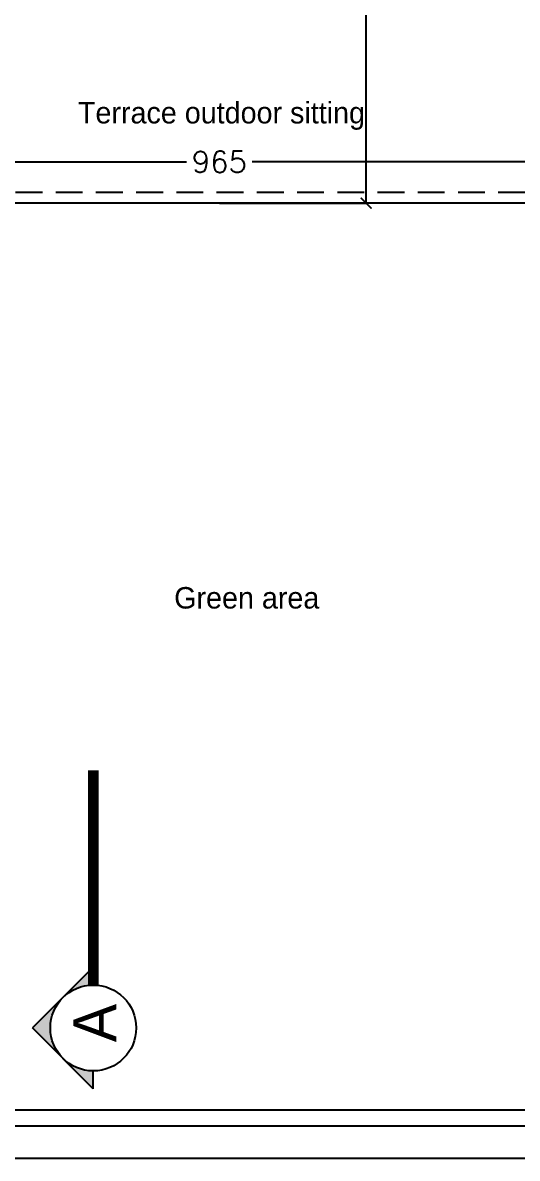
# Model space of a CAD drawing. Header units: millimetres. Extents: x 118878 to 201916, y 10986 to 20993.
# Drawn here: x 192440 to 192901, y 15463 to 16521 of the extents above; entities that cross this region are included whole.
import ezdxf
from ezdxf.enums import TextEntityAlignment as Align

# ---------------------------------------------------------------- set-up
doc = ezdxf.new("R2010")
doc.units = ezdxf.units.MM
doc.header["$LTSCALE"] = 100
doc.linetypes.add('DASHDOT', pattern=[1, 0.5, -0.25, 0, -0.25])
doc.linetypes.add('DASHED2', pattern=[0.375, 0.25, -0.125])
for name, color, linetype in [('2', 2, 'Continuous'), ('3', 3, 'Continuous'), ('4', 4, 'Continuous'), ('bou', 4, 'Continuous'), ('DIM', 7, 'Continuous'), ('text', 201, 'Continuous'), ('TOOLS', 1, 'Continuous')]:
    doc.layers.add(name, color=color, linetype=linetype)
doc.styles.add('1', font='romans.shx')
doc.styles.add('2222', font='seguibli.ttf', dxfattribs={"height": 0.5})
doc.styles.add('SHEET', font='andlso.ttf')
doc.dimstyles.new('100', dxfattribs={"dimtxt": 20, "dimasz": 10, "dimexe": 0, "dimexo": 0, "dimgap": 5, "dimtad": 0, "dimdec": 0, "dimzin": 0, "dimdsep": 46, "dimtxsty": '1', "dimblk": 'ARCHTICK', "dimcen": 0, "dimclrd": 8, "dimclre": 8, "dimclrt": 2, "dimadec": 0, "dimazin": 0, "dimtfac": 1, "dimtdec": 0, "dimtofl": 0, "dimtmove": 2, "dimatfit": 3, "dimldrblk": 'ARCHTICK', "dimfxl": 1, "dimtolj": 1, "dimtzin": 0, "dimarcsym": 0})

# ---------------------------------------------------------------- blocks, each defined once
blk = doc.blocks.new('SEC-SSS1')
at = {"layer": 'TOOLS'}
h = blk.add_hatch(color=3, dxfattribs=at)
h.dxf.hatch_style = 1
h.paths.add_polyline_path([(56.6, -56.6), (28.3, -28.3, -0.198912), (40, -56.6, -0.198912), (28.3, -84.9)])
h.paths.add_polyline_path([(28.3, -84.9, -0.198912), (0, -96.6), (0, -113.1)])
h.paths.add_polyline_path([(0, 0), (0, -16.6, -0.198912), (28.3, -28.3)])
at = {"layer": 'TOOLS', "color": 3}
for p, q in [((0, 0), (0, -16.6)), ((0, 0), (56.6, -56.6)), ((0, -113.1), (56.6, -56.6))]:
    blk.add_line(p, q, dxfattribs=at)
at = {"layer": 'TOOLS', "color": 3, "linetype": 'DASHDOT', "const_width": 10}
blk.add_lwpolyline([(0, -96.6), (0, -296.6)], dxfattribs=at)
at = {"layer": 'TOOLS', "color": 3}
blk.add_circle((0, -56.6), 40, dxfattribs=at)
blk = doc.blocks.new('SEC-S-N-1')
at = {"layer": '3', "rotation": 180}
blk.add_blockref('SEC-SSS1', (725, -2665.2), dxfattribs=at)
at = {"layer": 'TOOLS', "style": '2222'}
blk.add_text('A', height=40, rotation=90, dxfattribs=at).set_placement((726.4, -2604), align=Align.MIDDLE)
blk = doc.blocks.new('_ArchTick')
at = {"color": 0, "linetype": 'ByBlock', "const_width": 0.15}
blk.add_lwpolyline([(-0.5, -0.5), (0.5, 0.5)], dxfattribs=at)
blk = doc.blocks.new('*D212')
at = {"layer": 'Defpoints', "color": 0, "transparency": 16777216}
for p in [(192881, 17023), (192913.7, 16353), (193106, 16353)]:
    blk.add_point(p, dxfattribs=at)
at = {"layer": 'DIM', "color": 8, "lineweight": -2, "transparency": 16777216}
for p, q in [((192881, 17023), (192913.7, 17023)), ((192913.7, 17023), (192913.7, 16718.2)), ((192913.7, 16353), (192913.7, 16657.7)), ((193106, 16353), (192913.7, 16353))]:
    blk.add_line(p, q, dxfattribs=at)
at = {"layer": 'DIM', "color": 8, "lineweight": -2, "transparency": 16777216, "xscale": 10, "yscale": 10, "zscale": 10}
for p, rotation in [((192913.7, 17023), 90), ((192913.7, 16353), 270)]:
    blk.add_blockref('_ArchTick', p, dxfattribs=dict(at, rotation=rotation))
at = {"layer": 'DIM', "color": 2, "transparency": 16777216, "insert": (192913.7, 16688), "char_height": 20, "attachment_point": 5, "rotation": 90, "style": '1'}
blk.add_mtext('\\A1;670', dxfattribs=at)
blk = doc.blocks.new('*D213')
at = {"layer": 'Defpoints', "color": 0, "transparency": 16777216}
for p in [(192141, 16391.5), (192141, 16353), (193106, 16353)]:
    blk.add_point(p, dxfattribs=at)
at = {"layer": 'DIM', "color": 8, "lineweight": -2, "transparency": 16777216}
for p, q in [((192141, 16353), (192141, 16391.5)), ((192141, 16391.5), (192592.8, 16391.5)), ((193106, 16391.5), (192654.2, 16391.5)), ((193106, 16353), (193106, 16391.5))]:
    blk.add_line(p, q, dxfattribs=at)
at = {"layer": 'DIM', "color": 8, "lineweight": -2, "transparency": 16777216, "xscale": 10, "yscale": 10, "zscale": 10, "rotation": 180}
blk.add_blockref('_ArchTick', (192141, 16391.5), dxfattribs=at)
at = {"layer": 'DIM', "color": 8, "lineweight": -2, "transparency": 16777216, "xscale": 10, "yscale": 10, "zscale": 10}
blk.add_blockref('_ArchTick', (193106, 16391.5), dxfattribs=at)
at = {"layer": 'DIM', "color": 2, "transparency": 16777216, "insert": (192623.5, 16391.5), "char_height": 20, "attachment_point": 5, "style": '1'}
blk.add_mtext('\\A1;965', dxfattribs=at)
blk = doc.blocks.new('*D215')
at = {"layer": 'Defpoints', "color": 0, "transparency": 16777216}
for p in [(192821, 16803), (192623.5, 16353), (192760.4, 16353)]:
    blk.add_point(p, dxfattribs=at)
at = {"layer": 'DIM', "color": 8, "lineweight": -2, "transparency": 16777216}
for p, q in [((192821, 16803), (192760.4, 16803)), ((192760.4, 16803), (192760.4, 16608.7)), ((192760.4, 16353), (192760.4, 16547.3)), ((192623.5, 16353), (192760.4, 16353))]:
    blk.add_line(p, q, dxfattribs=at)
at = {"layer": 'DIM', "color": 8, "lineweight": -2, "transparency": 16777216, "xscale": 10, "yscale": 10, "zscale": 10}
for p, rotation in [((192760.4, 16803), 90), ((192760.4, 16353), 270)]:
    blk.add_blockref('_ArchTick', p, dxfattribs=dict(at, rotation=rotation))
at = {"layer": 'DIM', "color": 2, "transparency": 16777216, "insert": (192760.4, 16578), "char_height": 20, "attachment_point": 5, "rotation": 90, "style": '1'}
blk.add_mtext('\\A1;450', dxfattribs=at)

msp = doc.modelspace()

# ---------------------------------------------------------------- linework, layer by layer
at = {"layer": '2'}
msp.add_lwpolyline([(192881, 17023), (193106, 17023), (193106, 16353), (192141, 16353), (192141, 16563), (191796, 16563)], dxfattribs=at)
at = {"layer": '2', "linetype": 'DASHED2'}
msp.add_lwpolyline([(192881, 17013), (193096, 17013), (193096, 16363), (192151, 16363), (192151, 16573), (191861, 16573)], dxfattribs=at)
at = {"layer": '3'}
msp.add_lwpolyline([(190916, 15463), (193916, 15463), (193916, 18463), (190916, 18463)], close=True, dxfattribs=at)
at = {"layer": '4'}
msp.add_lwpolyline([(191796, 16573), (191796, 15508), (193166, 15508), (193166, 17593), (193181, 17593), (193181, 15493), (191781, 15493), (191781, 16573)], dxfattribs=at)
at = {"layer": 'bou', "color": 1}
msp.add_lwpolyline([(191781, 18193), (193181, 18193), (193181, 15493), (191781, 15493)], close=True, dxfattribs=at)

# ---------------------------------------------------------------- block references
at = {"layer": '3'}
msp.add_blockref('SEC-S-N-1', (191781, 18193), dxfattribs=at)

# ---------------------------------------------------------------- texts
at = {"layer": 'text', "style": 'SHEET'}
for s, p in [('Terrace outdoor sitting', (192491.7, 16427.2)), ('Green area', (192581.4, 15975.2))]:
    msp.add_text(s, height=20, dxfattribs=at).set_placement(p)

# ---------------------------------------------------------------- dimensions: what is measured, and where the dimension line sits
at = {"layer": 'DIM'}
for base, p1, p2, picture, middle in [((192913.7, 16353), (192881, 17023), (193106, 16353), '*D212', (192913.7, 16688)), ((192760.4, 16353), (192821, 16803), (192623.5, 16353), '*D215', (192760.4, 16578))]:
    dim = msp.add_linear_dim(base=base, p1=p1, p2=p2, angle=90, dimstyle='100', dxfattribs=at)
    dim.commit()
    dim.dimension.update_dxf_attribs({"geometry": picture, "text_midpoint": middle})
dim = msp.add_linear_dim(base=(192141, 16391.5), p1=(193106, 16353), p2=(192141, 16353), dimstyle='100', dxfattribs=at)
dim.commit()
dim.dimension.update_dxf_attribs({"geometry": '*D213', "text_midpoint": (192623.5, 16391.5)})

doc.saveas('drawing.dxf')
